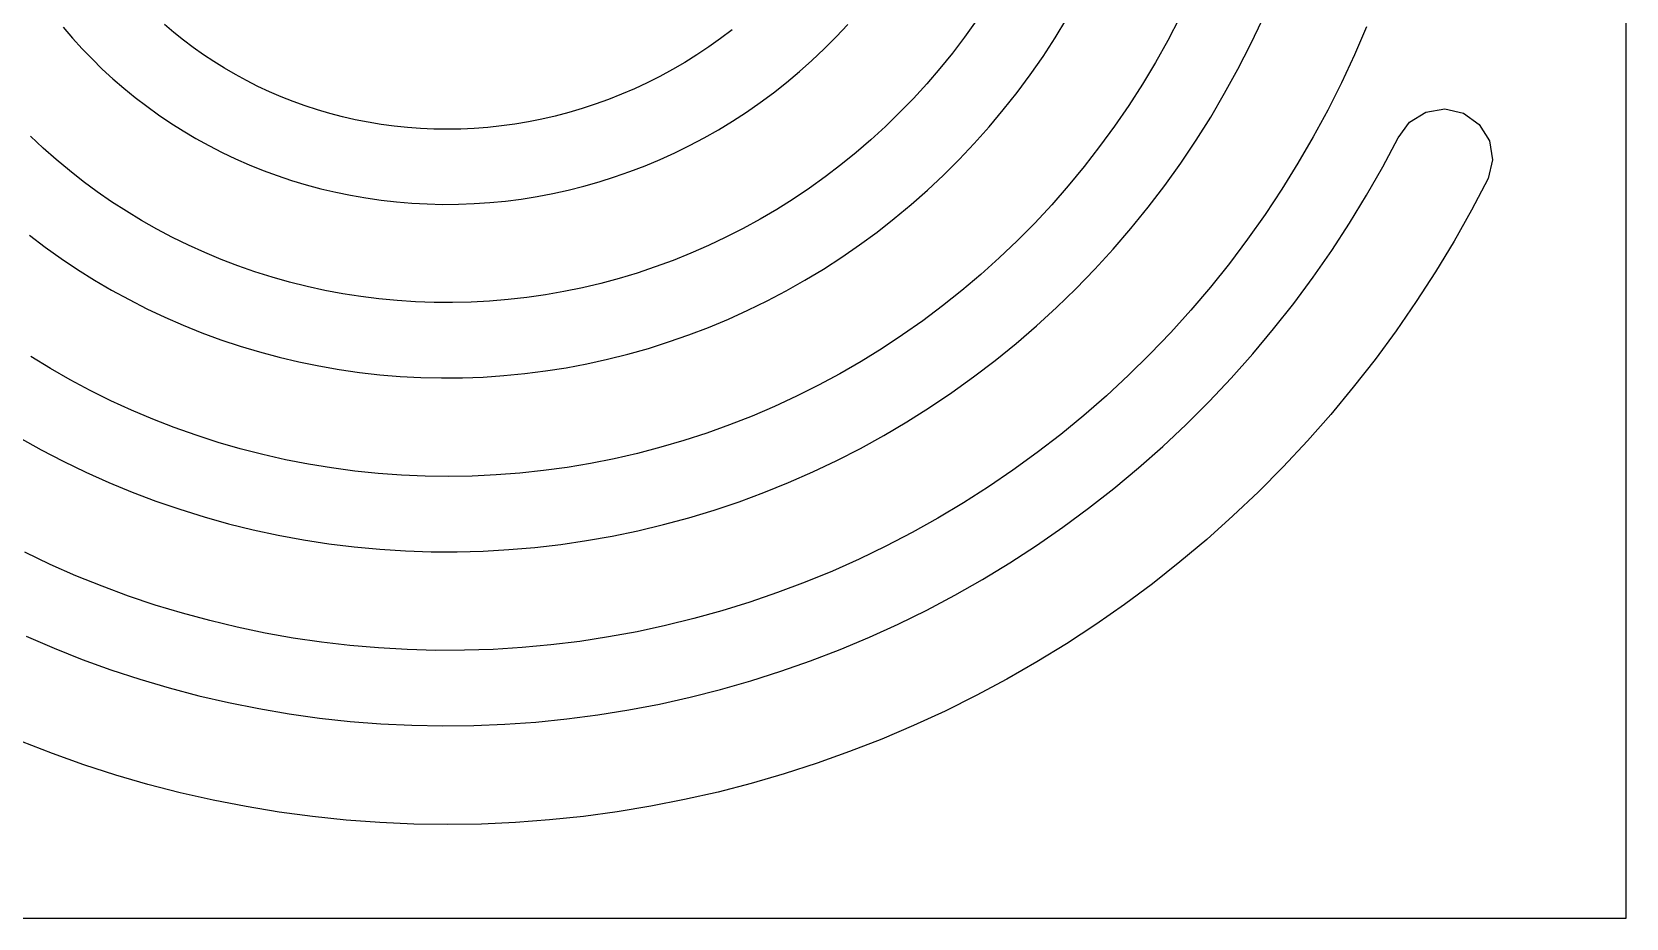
# Model space of a CAD drawing. Header units: metres. Extents: x -75 to 75, y -75 to 75.
# Drawn here: x -21.9 to 75, y -75 to -21.2 of the extents above; entities that cross this region are included whole.
import ezdxf

# ---------------------------------------------------------------- set-up
doc = ezdxf.new("R2010")
doc.units = ezdxf.units.M

msp = doc.modelspace()

# ---------------------------------------------------------------- linework, layer by layer
for p, q in [((75, -75), (75, 75)), ((47.8662, -20.318), (47.1516, -21.6873)), ((-19.9665, -20.8937), (-19.4048, -21.5512)), ((-13.248, -21.2012), (-13.8156, -20.7157)), ((-12.6636, -21.6712), (-13.248, -21.2012)), ((20.6768, -21.0409), (19.9756, -21.5717)), ((27, -21.4767), (27.7053, -20.7262)), ((35.507, -20.5), (34.7982, -21.4918)), ((40.3132, -21.5252), (41.0236, -20.3643)), ((52.1774, -21.9334), (52.8985, -20.4118)), ((59.2344, -20.8597), (58.4962, -22.5718)), ((-19.4048, -21.5512), (-18.8216, -22.1936)), ((-18.8216, -22.1936), (-18.2173, -22.8204)), ((-12.063, -22.1252), (-12.6636, -21.6712)), ((-11.4466, -22.5625), (-12.063, -22.1252)), ((19.2611, -22.0794), (18.5341, -22.5638)), ((19.9756, -21.5717), (19.2611, -22.0794)), ((25.5299, -22.9066), (26.2746, -22.2037)), ((26.2746, -22.2037), (27, -21.4767)), ((34.7982, -21.4918), (34.0618, -22.4596)), ((39.5701, -22.662), (40.3132, -21.5252)), ((47.1516, -21.6873), (46.3979, -23.0321)), ((51.4128, -23.4302), (52.1774, -21.9334)), ((-18.2173, -22.8204), (-17.5923, -23.4308)), ((-10.8148, -22.9826), (-11.4466, -22.5625)), ((-10.1681, -23.385), (-10.8148, -22.9826)), ((17.7954, -23.0246), (17.0458, -23.4615)), ((18.5341, -22.5638), (17.7954, -23.0246)), ((24.7667, -23.585), (25.5299, -22.9066)), ((34.0618, -22.4596), (33.2987, -23.4027)), ((38.7951, -23.7737), (39.5701, -22.662)), ((46.3979, -23.0321), (45.606, -24.3513)), ((58.4962, -22.5718), (57.7086, -24.2585)), ((-17.5923, -23.4308), (-16.9471, -24.024)), ((-16.9471, -24.024), (-16.2821, -24.5996)), ((-9.507, -23.7692), (-10.1681, -23.385)), ((-8.83205, -24.1347), (-9.507, -23.7692)), ((-8.14374, -24.481), (-8.83205, -24.1347)), ((16.2859, -23.8742), (15.5166, -24.2626)), ((17.0458, -23.4615), (16.2859, -23.8742)), ((23.9857, -24.2383), (24.7667, -23.585)), ((33.2987, -23.4027), (32.5097, -24.3203)), ((37.9891, -24.8594), (38.7951, -23.7737)), ((50.6054, -24.9009), (51.4128, -23.4302)), ((-16.2821, -24.5996), (-15.5979, -25.1568)), ((-15.5979, -25.1568), (-14.8949, -25.695)), ((-7.44263, -24.8076), (-8.14374, -24.481)), ((-6.72929, -25.1141), (-7.44263, -24.8076)), ((-6.00429, -25.4), (-6.72929, -25.1141)), ((13.9528, -24.9656), (13.1598, -25.2798)), ((14.7386, -24.6264), (13.9528, -24.9656)), ((15.5166, -24.2626), (14.7386, -24.6264)), ((22.3741, -25.4678), (23.1879, -24.866)), ((23.1879, -24.866), (23.9857, -24.2383)), ((32.5097, -24.3203), (31.6956, -25.2118)), ((37.1529, -25.9182), (37.9891, -24.8594)), ((45.606, -24.3513), (44.7767, -25.6438)), ((49.756, -26.3444), (50.6054, -24.9009)), ((57.7086, -24.2585), (56.8726, -25.9183)), ((-14.8949, -25.695), (-14.1736, -26.2135)), ((-5.26823, -25.6649), (-6.00429, -25.4)), ((-4.52173, -25.9084), (-5.26823, -25.6649)), ((-3.7654, -26.1301), (-4.52173, -25.9084)), ((-2.99988, -26.3297), (-3.7654, -26.1301)), ((10.7462, -26.0722), (9.93263, -26.286)), ((11.5557, -25.8332), (10.7462, -26.0722)), ((12.3605, -25.569), (11.5557, -25.8332)), ((13.1598, -25.2798), (12.3605, -25.569)), ((20.7014, -26.5921), (21.5449, -26.0433)), ((21.5449, -26.0433), (22.3741, -25.4678)), ((30.8573, -26.0765), (29.9957, -26.9137)), ((31.6956, -25.2118), (30.8573, -26.0765)), ((36.2873, -26.9494), (37.1529, -25.9182)), ((44.7767, -25.6438), (43.911, -26.9087)), ((56.8726, -25.9183), (55.9889, -27.55)), ((61.8357, -26.6602), (62.8289, -26.0408)), ((62.8289, -26.0408), (63.9836, -25.8486)), ((63.9836, -25.8486), (65.1239, -26.1129)), ((65.1239, -26.1129), (66.0763, -26.7935)), ((-14.1736, -26.2135), (-13.4346, -26.7118)), ((-13.4346, -26.7118), (-12.6785, -27.1892)), ((-2.22583, -26.5067), (-2.99988, -26.3297)), ((-1.44389, -26.6609), (-2.22583, -26.5067)), ((-0.65477, -26.792), (-1.44389, -26.6609)), ((0.140839, -26.8996), (-0.65477, -26.792)), ((0.942276, -26.9836), (0.140839, -26.8996)), ((1.74883, -27.0435), (0.942276, -26.9836)), ((2.55974, -27.0793), (1.74883, -27.0435)), ((3.37431, -27.0907), (2.55974, -27.0793)), ((4.1918, -27.0775), (3.37431, -27.0907)), ((5.01147, -27.0395), (4.1918, -27.0775)), ((5.83255, -26.9767), (5.01147, -27.0395)), ((6.65431, -26.8888), (5.83255, -26.9767)), ((7.47597, -26.7759), (6.65431, -26.8888)), ((8.29675, -26.6378), (7.47597, -26.7759)), ((9.11591, -26.4745), (8.29675, -26.6378)), ((9.93263, -26.286), (9.11591, -26.4745)), ((18.9746, -27.6082), (19.8443, -27.1139)), ((19.8443, -27.1139), (20.7014, -26.5921)), ((29.9957, -26.9137), (29.1117, -27.7227)), ((35.3934, -27.952), (36.2873, -26.9494)), ((43.911, -26.9087), (43.0097, -28.1447)), ((48.8656, -27.7595), (49.756, -26.3444)), ((61.1552, -27.6126), (61.8357, -26.6602)), ((66.0763, -26.7935), (66.6957, -27.7867)), ((-21.1948, -28.2289), (-21.9606, -27.5095)), ((-12.6785, -27.1892), (-11.9059, -27.6452)), ((-11.9059, -27.6452), (-11.1174, -28.0792)), ((-11.1174, -28.0792), (-10.3135, -28.4907)), ((17.2005, -28.5137), (18.093, -28.0749)), ((18.093, -28.0749), (18.9746, -27.6082)), ((29.1117, -27.7227), (28.2061, -28.5031)), ((34.472, -28.9254), (35.3934, -27.952)), ((47.9351, -29.145), (48.8656, -27.7595)), ((55.9889, -27.55), (55.0586, -29.152)), ((60.2192, -29.3709), (61.1552, -27.6126)), ((66.6957, -27.7867), (66.8879, -28.9414)), ((-20.4057, -28.9269), (-21.1948, -28.2289)), ((-19.5938, -29.6029), (-20.4057, -28.9269)), ((-10.3135, -28.4907), (-9.49498, -28.8791)), ((-9.49498, -28.8791), (-8.66246, -29.244)), ((15.3863, -29.3065), (16.298, -28.9243)), ((16.298, -28.9243), (17.2005, -28.5137)), ((28.2061, -28.5031), (27.2799, -29.2541)), ((33.524, -29.8688), (34.472, -28.9254)), ((43.0097, -28.1447), (42.0738, -29.3511)), ((66.8879, -28.9414), (66.6236, -30.0817)), ((-18.7596, -30.2562), (-19.5938, -29.6029)), ((-8.66246, -29.244), (-7.81664, -29.5848)), ((-7.81664, -29.5848), (-6.95819, -29.9011)), ((-6.95819, -29.9011), (-6.08784, -30.1923)), ((12.6049, -30.2813), (13.5388, -29.9852)), ((13.5388, -29.9852), (14.4662, -29.6602)), ((14.4662, -29.6602), (15.3863, -29.3065)), ((26.3341, -29.9754), (25.3695, -30.6664)), ((27.2799, -29.2541), (26.3341, -29.9754)), ((32.5505, -30.7815), (33.524, -29.8688)), ((42.0738, -29.3511), (41.1042, -30.5267)), ((46.9655, -30.4998), (47.9351, -29.145)), ((55.0586, -29.152), (54.0826, -30.7232)), ((59.2328, -31.0979), (60.2192, -29.3709)), ((-17.9039, -30.8859), (-18.7596, -30.2562)), ((-17.0273, -31.4914), (-17.9039, -30.8859)), ((-6.08784, -30.1923), (-5.20631, -30.4582)), ((-5.20631, -30.4582), (-4.31436, -30.6983)), ((-4.31436, -30.6983), (-3.41273, -30.9122)), ((-3.41273, -30.9122), (-2.5022, -31.0995)), ((8.82187, -31.1759), (9.77293, -30.9958)), ((9.77293, -30.9958), (10.721, -30.7867)), ((10.721, -30.7867), (11.6653, -30.5485)), ((11.6653, -30.5485), (12.6049, -30.2813)), ((25.3695, -30.6664), (24.3871, -31.3266)), ((31.5524, -31.6628), (32.5505, -30.7815)), ((41.1042, -30.5267), (40.1021, -31.6707)), ((45.9578, -31.8227), (46.9655, -30.4998)), ((54.0826, -30.7232), (53.0619, -32.2621)), ((66.6236, -30.0817), (65.612, -32.0011)), ((-16.1305, -32.072), (-17.0273, -31.4914)), ((-2.5022, -31.0995), (-1.58356, -31.2599)), ((-1.58356, -31.2599), (-0.657578, -31.3931)), ((-0.657578, -31.3931), (0.274872, -31.4988)), ((0.274872, -31.4988), (1.21304, -31.5767)), ((1.21304, -31.5767), (2.15608, -31.6266)), ((2.15608, -31.6266), (3.10313, -31.6482)), ((3.10313, -31.6482), (4.05336, -31.6414)), ((4.05336, -31.6414), (5.00589, -31.606)), ((5.00589, -31.606), (5.95988, -31.5419)), ((5.95988, -31.5419), (6.91447, -31.4488)), ((6.91447, -31.4488), (7.86876, -31.3269)), ((7.86876, -31.3269), (8.82187, -31.1759)), ((23.388, -31.9556), (22.373, -32.553)), ((24.3871, -31.3266), (23.388, -31.9556)), ((30.5308, -32.512), (31.5524, -31.6628)), ((40.1021, -31.6707), (39.0683, -32.7822)), ((44.9131, -33.1128), (45.9578, -31.8227)), ((58.1971, -32.7924), (59.2328, -31.0979)), ((-15.2142, -32.6271), (-16.1305, -32.072)), ((-14.2792, -33.1559), (-15.2142, -32.6271)), ((22.373, -32.553), (21.3433, -33.1183)), ((29.4866, -33.3285), (30.5308, -32.512)), ((39.0683, -32.7822), (38.0039, -33.8602)), ((53.0619, -32.2621), (51.9976, -33.7676)), ((57.113, -34.4528), (58.1971, -32.7924)), ((65.612, -32.0011), (64.5452, -33.887)), ((-22.0158, -33.5159), (-21.0642, -34.2394)), ((-13.3261, -33.6579), (-14.2792, -33.1559)), ((-12.3558, -34.1324), (-13.3261, -33.6579)), ((20.2998, -33.6513), (19.2434, -34.1516)), ((21.3433, -33.1183), (20.2998, -33.6513)), ((28.4209, -34.1118), (29.4866, -33.3285)), ((38.0039, -33.8602), (36.91, -34.904)), ((43.8323, -34.3689), (44.9131, -33.1128)), ((51.9976, -33.7676), (50.8907, -35.2384)), ((64.5452, -33.887), (63.4244, -35.7378)), ((-21.0642, -34.2394), (-20.0891, -34.9359)), ((-11.369, -34.579), (-12.3558, -34.1324)), ((-10.3665, -34.9969), (-11.369, -34.579)), ((18.1753, -34.6189), (17.0965, -35.053)), ((19.2434, -34.1516), (18.1753, -34.6189)), ((26.2291, -35.5763), (27.3347, -34.8612)), ((27.3347, -34.8612), (28.4209, -34.1118)), ((42.7166, -35.5901), (43.8323, -34.3689)), ((55.9817, -36.0778), (57.113, -34.4528)), ((-20.0891, -34.9359), (-19.091, -35.6046)), ((-19.091, -35.6046), (-18.071, -36.2448)), ((-9.3493, -35.3857), (-10.3665, -34.9969)), ((-8.3181, -35.7449), (-9.3493, -35.3857)), ((-7.27379, -36.074), (-8.3181, -35.7449)), ((14.9106, -35.8205), (13.8058, -36.1537)), ((16.0079, -35.4536), (14.9106, -35.8205)), ((17.0965, -35.053), (16.0079, -35.4536)), ((25.1052, -36.2565), (26.2291, -35.5763)), ((36.91, -34.904), (35.7877, -35.9128)), ((41.567, -36.7754), (42.7166, -35.5901)), ((50.8907, -35.2384), (49.7424, -36.6733)), ((63.4244, -35.7378), (62.2506, -37.552)), ((-18.071, -36.2448), (-17.0297, -36.8558)), ((-6.21725, -36.3725), (-7.27379, -36.074)), ((-5.1494, -36.6399), (-6.21725, -36.3725)), ((-4.07114, -36.8759), (-5.1494, -36.6399)), ((11.5772, -36.7181), (10.4556, -36.9492)), ((12.6942, -36.4529), (11.5772, -36.7181)), ((13.8058, -36.1537), (12.6942, -36.4529)), ((23.9641, -36.9015), (25.1052, -36.2565)), ((35.7877, -35.9128), (34.6381, -36.8858)), ((40.3849, -37.9239), (41.567, -36.7754)), ((49.7424, -36.6733), (48.5539, -38.0711)), ((54.8044, -37.666), (55.9817, -36.0778)), ((-17.0297, -36.8558), (-15.9681, -37.4367)), ((-15.9681, -37.4367), (-14.887, -37.9871)), ((-2.9834, -37.0802), (-4.07114, -36.8759)), ((-1.88712, -37.2522), (-2.9834, -37.0802)), ((-0.783234, -37.3918), (-1.88712, -37.2522)), ((0.32724, -37.4986), (-0.783234, -37.3918)), ((1.44337, -37.5723), (0.32724, -37.4986)), ((2.56416, -37.6127), (1.44337, -37.5723)), ((3.68863, -37.6196), (2.56416, -37.6127)), ((4.81573, -37.5928), (3.68863, -37.6196)), ((5.9445, -37.5322), (4.81573, -37.5928)), ((7.07388, -37.4375), (5.9445, -37.5322)), ((8.20288, -37.3089), (7.07388, -37.4375)), ((9.33044, -37.1461), (8.20288, -37.3089)), ((10.4556, -36.9492), (9.33044, -37.1461)), ((21.6346, -38.0839), (22.8069, -37.5107)), ((22.8069, -37.5107), (23.9641, -36.9015)), ((34.6381, -36.8858), (33.4623, -37.8223)), ((53.5822, -39.2162), (54.8044, -37.666)), ((62.2506, -37.552), (61.0251, -39.328)), ((-14.887, -37.9871), (-13.7872, -38.5061)), ((-13.7872, -38.5061), (-12.6697, -38.9933)), ((19.2496, -39.1205), (20.4485, -38.6205)), ((20.4485, -38.6205), (21.6346, -38.0839)), ((32.2615, -38.7215), (31.0369, -39.5828)), ((33.4623, -37.8223), (32.2615, -38.7215)), ((39.1712, -39.0347), (40.3849, -37.9239)), ((48.5539, -38.0711), (47.3263, -39.4308)), ((-12.6697, -38.9933), (-11.5354, -39.448)), ((-11.5354, -39.448), (-10.3853, -39.8696)), ((16.8182, -40.0089), (18.0392, -39.5833)), ((18.0392, -39.5833), (19.2496, -39.1205)), ((31.0369, -39.5828), (29.7896, -40.4057)), ((37.9272, -40.1069), (39.1712, -39.0347)), ((47.3263, -39.4308), (46.0608, -40.7511)), ((52.3163, -40.7271), (53.5822, -39.2162)), ((61.0251, -39.328), (59.7491, -41.0644)), ((-10.3853, -39.8696), (-9.22021, -40.2576)), ((-9.22021, -40.2576), (-8.04129, -40.6115)), ((-8.04129, -40.6115), (-6.84947, -40.9308)), ((14.3493, -40.7472), (15.5879, -40.3969)), ((15.5879, -40.3969), (16.8182, -40.0089)), ((29.7896, -40.4057), (28.5209, -41.1894)), ((36.6542, -41.1398), (37.9272, -40.1069)), ((-20.7482, -41.6144), (-21.9263, -40.8925)), ((-19.5465, -42.3024), (-20.7482, -41.6144)), ((-6.84947, -40.9308), (-5.64577, -41.2151)), ((-5.64577, -41.2151), (-4.4312, -41.4639)), ((-4.4312, -41.4639), (-3.20685, -41.6768)), ((9.33652, -41.7692), (10.5963, -41.5708)), ((10.5963, -41.5708), (11.8524, -41.3342)), ((11.8524, -41.3342), (13.1038, -41.0597)), ((13.1038, -41.0597), (14.3493, -40.7472)), ((28.5209, -41.1894), (27.2319, -41.9335)), ((35.3533, -42.1324), (36.6542, -41.1398)), ((46.0608, -40.7511), (44.7587, -42.0312)), ((51.008, -42.1975), (52.3163, -40.7271)), ((59.7491, -41.0644), (58.4239, -42.7598)), ((-18.3221, -42.9557), (-19.5465, -42.3024)), ((-3.20685, -41.6768), (-1.97375, -41.8535)), ((-1.97375, -41.8535), (-0.732986, -41.9936)), ((-0.732986, -41.9936), (0.514328, -42.0968)), ((0.514328, -42.0968), (1.76715, -42.163)), ((1.76715, -42.163), (3.02434, -42.1917)), ((3.02434, -42.1917), (4.28477, -42.1829)), ((4.28477, -42.1829), (5.54735, -42.1364)), ((5.54735, -42.1364), (6.81093, -42.052)), ((6.81093, -42.052), (8.07437, -41.9296)), ((8.07437, -41.9296), (9.33652, -41.7692)), ((27.2319, -41.9335), (25.924, -42.6375)), ((34.0259, -43.0842), (35.3533, -42.1324)), ((44.7587, -42.0312), (43.4212, -43.2699)), ((49.6586, -43.6261), (51.008, -42.1975)), ((-17.0762, -43.5734), (-18.3221, -42.9557)), ((-15.8098, -44.155), (-17.0762, -43.5734)), ((24.5983, -43.3008), (23.2561, -43.9231)), ((25.924, -42.6375), (24.5983, -43.3008)), ((32.6731, -43.9944), (34.0259, -43.0842)), ((43.4212, -43.2699), (42.0497, -44.4664)), ((58.4239, -42.7598), (57.0508, -44.4128)), ((-14.5238, -44.6996), (-15.8098, -44.155)), ((21.8987, -44.504), (20.5273, -45.0431)), ((23.2561, -43.9231), (21.8987, -44.504)), ((31.2964, -44.8623), (32.6731, -43.9944)), ((42.0497, -44.4664), (40.6456, -45.6196)), ((48.2693, -45.0119), (49.6586, -43.6261)), ((57.0508, -44.4128), (55.631, -46.022)), ((-13.2194, -45.2068), (-14.5238, -44.6996)), ((-11.8977, -45.6759), (-13.2194, -45.2068)), ((20.5273, -45.0431), (19.1433, -45.54)), ((29.8969, -45.6873), (31.2964, -44.8623)), ((46.8417, -46.3537), (48.2693, -45.0119)), ((-22.6409, -45.8105), (-21.3136, -46.5529)), ((-10.5597, -46.1062), (-11.8977, -45.6759)), ((-9.2067, -46.4973), (-10.5597, -46.1062)), ((-7.83975, -46.8486), (-9.2067, -46.4973)), ((16.3423, -46.4065), (14.928, -46.7757)), ((17.7478, -45.9946), (16.3423, -46.4065)), ((19.1433, -45.54), (17.7478, -45.9946)), ((27.0354, -47.2064), (28.4762, -46.4689)), ((28.4762, -46.4689), (29.8969, -45.6873)), ((40.6456, -45.6196), (39.21, -46.7287)), ((45.377, -47.6505), (46.8417, -46.3537)), ((55.631, -46.022), (54.1661, -47.5861)), ((-21.3136, -46.5529), (-19.9621, -47.2568)), ((-19.9621, -47.2568), (-18.5875, -47.9214)), ((-6.46005, -47.1596), (-7.83975, -46.8486)), ((-5.06879, -47.4299), (-6.46005, -47.1596)), ((-3.66716, -47.6591), (-5.06879, -47.4299)), ((12.0782, -47.3849), (10.6454, -47.6247)), ((13.5062, -47.1018), (12.0782, -47.3849)), ((14.928, -46.7757), (13.5062, -47.1018)), ((25.5759, -47.8995), (27.0354, -47.2064)), ((39.21, -46.7287), (37.7445, -47.7929)), ((-18.5875, -47.9214), (-17.191, -48.546)), ((-2.25639, -47.8468), (-3.66716, -47.6591)), ((-0.837708, -47.9927), (-2.25639, -47.8468)), ((0.587631, -48.0964), (-0.837708, -47.9927)), ((2.0184, -48.1577), (0.587631, -48.0964)), ((3.45332, -48.1764), (2.0184, -48.1577)), ((4.89111, -48.1522), (3.45332, -48.1764)), ((6.33051, -48.0851), (4.89111, -48.1522)), ((7.77022, -47.9748), (6.33051, -48.0851)), ((9.20894, -47.8214), (7.77022, -47.9748)), ((10.6454, -47.6247), (9.20894, -47.8214)), ((24.0992, -48.5476), (25.5759, -47.8995)), ((37.7445, -47.7929), (36.2505, -48.8113)), ((43.8766, -48.9013), (45.377, -47.6505)), ((54.1661, -47.5861), (52.6575, -49.1039)), ((-17.191, -48.546), (-15.7739, -49.1299)), ((-15.7739, -49.1299), (-14.3372, -49.6723)), ((21.0995, -49.7073), (22.6066, -49.1503)), ((22.6066, -49.1503), (24.0992, -48.5476)), ((36.2505, -48.8113), (34.7292, -49.7832)), ((42.342, -50.105), (43.8766, -48.9013)), ((52.6575, -49.1039), (51.1065, -50.5741)), ((-14.3372, -49.6723), (-12.8821, -50.1726)), ((-12.8821, -50.1726), (-11.41, -50.6302)), ((18.0473, -50.6827), (19.5792, -50.2182)), ((19.5792, -50.2182), (21.0995, -49.7073)), ((34.7292, -49.7832), (33.1823, -50.7079)), ((40.7747, -51.2608), (42.342, -50.105)), ((-11.41, -50.6302), (-9.92206, -51.0446)), ((-9.92206, -51.0446), (-8.41956, -51.4152)), ((14.9539, -51.4717), (16.505, -51.1006)), ((16.505, -51.1006), (18.0473, -50.6827)), ((33.1823, -50.7079), (31.6112, -51.5847)), ((39.1761, -52.3678), (40.7747, -51.2608)), ((51.1065, -50.5741), (49.5147, -51.9955)), ((-8.41956, -51.4152), (-6.90378, -51.7414)), ((-6.90378, -51.7414), (-5.37604, -52.0229)), ((-5.37604, -52.0229), (-3.83768, -52.2593)), ((-3.83768, -52.2593), (-2.29001, -52.45)), ((8.68893, -52.4856), (10.2614, -52.3029)), ((10.2614, -52.3029), (11.8307, -52.073)), ((11.8307, -52.073), (13.3953, -51.7959)), ((13.3953, -51.7959), (14.9539, -51.4717)), ((31.6112, -51.5847), (30.0172, -52.413)), ((49.5147, -51.9955), (47.8836, -53.3671)), ((-20.7572, -53.5154), (-22.2968, -52.7839)), ((-2.29001, -52.45), (-0.734406, -52.5949)), ((-0.734406, -52.5949), (0.827774, -52.6935)), ((0.827774, -52.6935), (2.39516, -52.7456)), ((2.39516, -52.7456), (3.96637, -52.7511)), ((3.96637, -52.7511), (5.54001, -52.7097)), ((5.54001, -52.7097), (7.11465, -52.6212)), ((7.11465, -52.6212), (8.68893, -52.4856)), ((28.402, -53.1922), (26.767, -53.9218)), ((30.0172, -52.413), (28.402, -53.1922)), ((37.5478, -53.4252), (39.1761, -52.3678)), ((-19.1939, -54.2019), (-20.7572, -53.5154)), ((-17.608, -54.8427), (-19.1939, -54.2019)), ((26.767, -53.9218), (25.1138, -54.6013)), ((35.8913, -54.4321), (37.5478, -53.4252)), ((47.8836, -53.3671), (46.2148, -54.6878)), ((-16.0011, -55.437), (-17.608, -54.8427)), ((25.1138, -54.6013), (23.4439, -55.2303)), ((34.2082, -55.3878), (35.8913, -54.4321)), ((46.2148, -54.6878), (44.5098, -55.9565)), ((-14.3743, -55.9841), (-16.0011, -55.437)), ((-12.7291, -56.4834), (-14.3743, -55.9841)), ((21.7587, -55.8083), (20.06, -56.335)), ((23.4439, -55.2303), (21.7587, -55.8083)), ((32.5, -56.2916), (34.2082, -55.3878)), ((44.5098, -55.9565), (42.7703, -57.1722)), ((-11.0669, -56.9344), (-12.7291, -56.4834)), ((-9.38918, -57.3363), (-11.0669, -56.9344)), ((18.3492, -56.8102), (16.6279, -57.2335)), ((20.06, -56.335), (18.3492, -56.8102)), ((29.0148, -57.9412), (30.7683, -57.143)), ((30.7683, -57.143), (32.5, -56.2916)), ((-22.2188, -57.882), (-20.5249, -58.61)), ((-7.69731, -57.6887), (-9.38918, -57.3363)), ((-5.9928, -57.9912), (-7.69731, -57.6887)), ((-4.2771, -58.2432), (-5.9928, -57.9912)), ((13.16, -57.9239), (11.4165, -58.1906)), ((14.8976, -57.6048), (13.16, -57.9239)), ((16.6279, -57.2335), (14.8976, -57.6048)), ((27.241, -58.6857), (29.0148, -57.9412)), ((42.7703, -57.1722), (40.9979, -58.3341)), ((-20.5249, -58.61), (-18.8074, -59.2885)), ((-2.55173, -58.4443), (-4.2771, -58.2432)), ((-0.818176, -58.5943), (-2.55173, -58.4443)), ((0.922012, -58.6927), (-0.818176, -58.5943)), ((2.66734, -58.7395), (0.922012, -58.6927)), ((4.41624, -58.7342), (2.66734, -58.7395)), ((6.16718, -58.6768), (4.41624, -58.7342)), ((7.91858, -58.5671), (6.16718, -58.6768)), ((9.66888, -58.4051), (7.91858, -58.5671)), ((11.4165, -58.1906), (9.66888, -58.4051)), ((25.4486, -59.3761), (27.241, -58.6857)), ((40.9979, -58.3341), (39.1942, -59.4412)), ((-18.8074, -59.2885), (-17.0677, -59.9165)), ((-17.0677, -59.9165), (-15.3072, -60.4934)), ((21.8147, -60.5927), (23.6393, -60.0119)), ((23.6393, -60.0119), (25.4486, -59.3761)), ((39.1942, -59.4412), (37.361, -60.4927)), ((-15.3072, -60.4934), (-13.5275, -61.0185)), ((-13.5275, -61.0185), (-11.7301, -61.4912)), ((19.9765, -61.1181), (21.8147, -60.5927)), ((37.361, -60.4927), (35.5, -61.4878)), ((-11.7301, -61.4912), (-9.9165, -61.9108)), ((-9.9165, -61.9108), (-8.08835, -62.2769)), ((16.2659, -62.0019), (18.1263, -61.588)), ((18.1263, -61.588), (19.9765, -61.1181)), ((35.5, -61.4878), (33.6129, -62.4258)), ((-8.08835, -62.2769), (-6.24721, -62.589)), ((-6.24721, -62.589), (-4.39465, -62.8465)), ((-4.39465, -62.8465), (-2.5323, -63.0492)), ((8.7552, -63.0954), (10.6398, -62.9065)), ((10.6398, -62.9065), (12.521, -62.6613)), ((12.521, -62.6613), (14.3969, -62.3597)), ((14.3969, -62.3597), (16.2659, -62.0019)), ((33.6129, -62.4258), (31.7013, -63.3061)), ((-2.5323, -63.0492), (-0.661804, -63.1965)), ((-0.661804, -63.1965), (1.21519, -63.2883)), ((1.21519, -63.2883), (3.09706, -63.3243)), ((3.09706, -63.3243), (4.98215, -63.3042)), ((4.98215, -63.3042), (6.86874, -63.228)), ((6.86874, -63.228), (8.7552, -63.0954)), ((31.7013, -63.3061), (29.7672, -64.128)), ((-20.6216, -65.0076), (-22.508, -64.2728)), ((27.8123, -64.8909), (25.8383, -65.5944)), ((29.7672, -64.128), (27.8123, -64.8909)), ((-18.7114, -65.6869), (-20.6216, -65.0076)), ((-16.779, -66.3101), (-18.7114, -65.6869)), ((25.8383, -65.5944), (23.8471, -66.238)), ((-14.8261, -66.8763), (-16.779, -66.3101)), ((21.8405, -66.8212), (19.8204, -67.3438)), ((23.8471, -66.238), (21.8405, -66.8212)), ((-12.8544, -67.3849), (-14.8261, -66.8763)), ((-10.8654, -67.8353), (-12.8544, -67.3849)), ((17.7884, -67.8055), (15.7466, -68.2059)), ((19.8204, -67.3438), (17.7884, -67.8055)), ((-8.86113, -68.227), (-10.8654, -67.8353)), ((-6.84312, -68.5593), (-8.86113, -68.227)), ((-4.81319, -68.8319), (-6.84312, -68.5593)), ((13.6966, -68.545), (11.6405, -68.8225)), ((15.7466, -68.2059), (13.6966, -68.545)), ((-2.7731, -69.0443), (-4.81319, -68.8319)), ((-0.72464, -69.1962), (-2.7731, -69.0443)), ((1.33037, -69.2872), (-0.72464, -69.1962)), ((3.39017, -69.3171), (1.33037, -69.2872)), ((5.4529, -69.2858), (3.39017, -69.3171)), ((7.51675, -69.1929), (5.4529, -69.2858)), ((9.57988, -69.0385), (7.51675, -69.1929)), ((11.6405, -68.8225), (9.57988, -69.0385)), ((-75, -75), (75, -75))]:
    msp.add_line(p, q)

doc.saveas('drawing.dxf')
